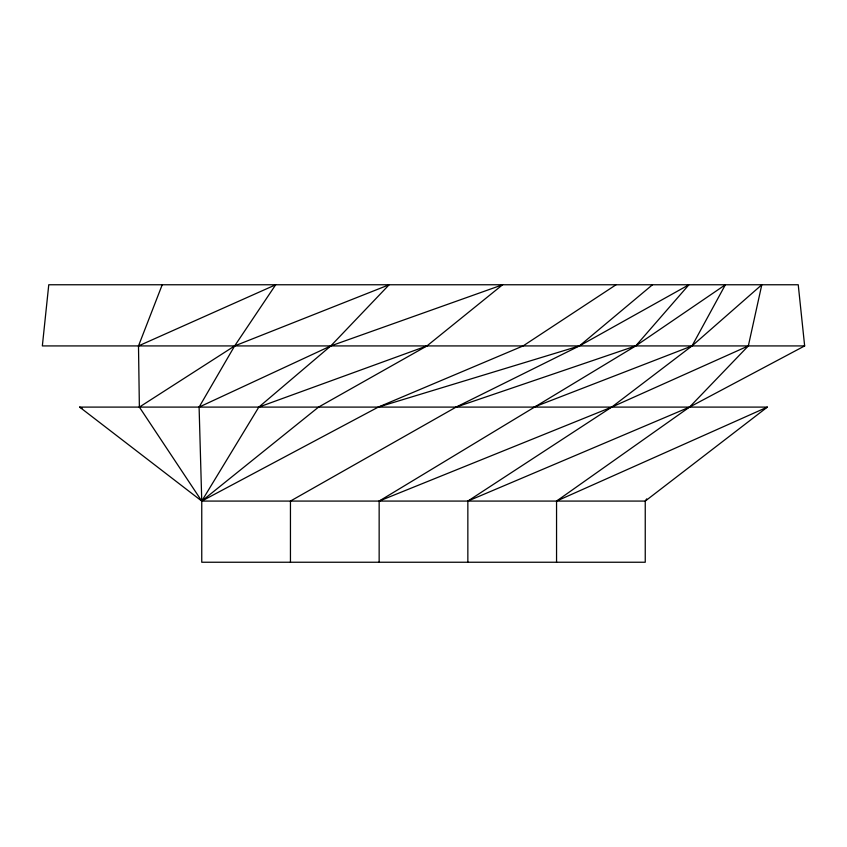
<?xml version="1.0" encoding="UTF-8"?>
<svg xmlns="http://www.w3.org/2000/svg" width="847" height="847" viewBox="0 0 847 847"><rect width="100%" height="100%" fill="white"/><g stroke="black" fill="none" stroke-linecap="round" stroke-linejoin="round"><path stroke-width="1.27" d="M556.553 562.239L556.553 501.075L689.543 407.1L748.335 345.925L761.802 284.761L692.031 345.925L611.725 407.1L467.851 501.075L467.851 562.239M646.695 498.883L645.245 501.075L645.245 562.239L201.755 562.239L201.755 501.075L139.374 407.1L138.495 345.925L162.222 284.761M616.065 284.761L523.097 345.925L378.281 407.1L201.755 501.075L79.639 407.1L767.361 407.1L645.245 501.075L201.755 501.075L199.098 407.1L234.651 345.925L275.688 284.761L138.495 345.925M139.374 407.1L234.651 345.925L389.144 284.761L330.796 345.925L258.822 407.1L201.755 501.075L318.557 407.1L426.952 345.925L502.61 284.761L330.796 345.925L199.098 407.1M652.497 284.761L579.412 345.925L456.099 407.1L290.447 501.075L290.447 562.239M379.149 562.239L379.149 501.075L635.716 345.925L725.371 284.761L692.031 345.925L533.917 407.1M804.65 345.925L42.35 345.925L48.766 284.761L798.234 284.761L804.65 345.925L689.543 407.1L467.851 501.075M748.335 345.925L611.725 407.1L379.149 501.075M556.553 501.075L767.361 407.1M258.822 407.1L426.952 345.925M456.099 407.1L635.716 345.925L688.929 284.761L579.412 345.925L378.281 407.1M79.639 407.1L82.053 408.18"/></g></svg>
